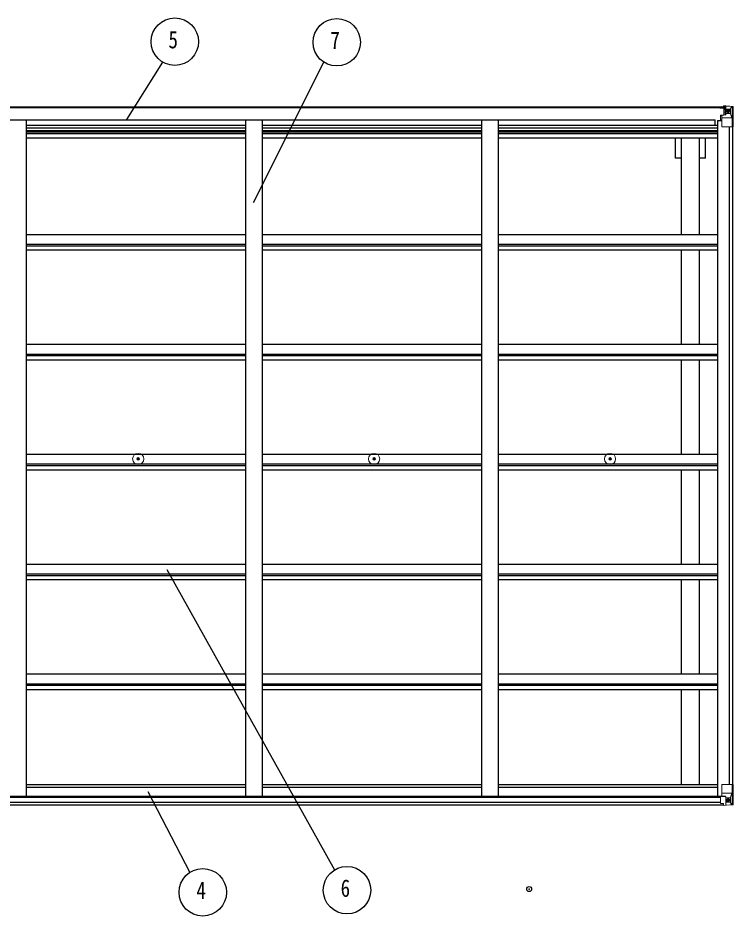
# Model space of a CAD drawing. Units: millimetres, scale not verified. Extents: x -10512 to 10512, y -7425 to 7425.
# Drawn here: x -1305 to 865, y -467 to 2259 of the extents above; entities that cross this region are included whole.
import ezdxf
from ezdxf.enums import TextEntityAlignment as Align

# ---------------------------------------------------------------- set-up
doc = ezdxf.new("R2010")
doc.units = ezdxf.units.MM
doc.header["$LTSCALE"] = 30
doc.header["$PDMODE"] = 32
doc.header["$PDSIZE"] = 15
doc.layers.add('0-4_YKK_13', color=4, linetype='Continuous', lineweight=18)
doc.layers.add('0-5_YKK_A1', color=4, linetype='Continuous')
doc.layers.add('0-6_YKK_D', color=6, linetype='Continuous')
doc.styles.add('ＭＳ ゴシック', font='')
doc.styles.get('ＭＳ ゴシック').set_extended_font_data('MS Gothic')

msp = doc.modelspace()

# ---------------------------------------------------------------- linework, layer by layer
at = {"layer": '0-4_YKK_13'}
for p, q in [((830.84, 1989.68), (829.15, 1989.25)), ((830.84, 1989.68), (831.14, 1989.68)), ((831.14, 1989.68), (831.14, 1989.25)), ((836.14, 1991.88), (842.64, 1991.48)), ((836.14, 1990.99), (836.14, 1991.88)), ((842.64, 1990.6), (836.14, 1990.99)), ((836.14, 1990.48), (836.14, 1990.99)), ((836.14, 1990.48), (836.14, 1990.07)), ((836.14, 1990.07), (841.14, 1989.98)), ((836.14, 1990.07), (836.14, 1989.25)), ((842.64, 1965.38), (842.64, 1991.48)), ((842.64, 1991.37), (854.64, 1990.58)), ((854.73, 1990.58), (862.65, 1990.11)), ((863.7, 1990.19), (863.7, 1990.19)), ((863.7, 1990.15), (863.7, 1990.19)), ((824.64, 1986.18), (824.64, 1987.11)), ((825.64, 1986.18), (824.64, 1986.18)), ((824.64, 1986.18), (824.64, 1984.62)), ((824.64, 1984.5), (824.64, 1984.62)), ((825.64, 1987.11), (825.64, 1986.18)), ((830.64, 1986.18), (825.64, 1986.18)), ((826.14, 1963.35), (827.14, 1963.36)), ((826.14, 1947.13), (826.14, 1963.35)), ((831.18, 1963.39), (827.14, 1963.36)), ((830.64, 1984.57), (830.64, 1986.18)), ((830.64, 1984.57), (840.64, 1984.49)), ((830.64, 1929.48), (830.64, 1962.58)), ((841.81, 1965.13), (831.46, 1963.47)), ((831.46, 1962.84), (841.81, 1964.49)), ((831.46, 1963.47), (831.46, 1962.84)), ((832.64, 1986.44), (840.64, 1986.44)), ((832.64, 1986.41), (840.64, 1986.41)), ((837.14, 1964.38), (837.14, 1984.35)), ((841.03, 1984.11), (837.14, 1984.11)), ((837.14, 1980.48), (841.14, 1980.48)), ((837.14, 1972.28), (841.14, 1972.28)), ((840.64, 1986.44), (840.64, 1984.49)), ((840.64, 1985.41), (841.14, 1985.41)), ((840.64, 1984.32), (840.64, 1984.49)), ((840.64, 1984.49), (840.64, 1984.49)), ((841.14, 1985.77), (842.64, 1985.77)), ((841.14, 1982.24), (842.64, 1982.24)), ((841.14, 1968.68), (842.64, 1968.68)), ((841.81, 1964.49), (841.81, 1965.13)), ((843.64, 1982.24), (842.64, 1982.24)), ((854.64, 1982.24), (842.64, 1982.24)), ((854.64, 1968.68), (842.64, 1968.68)), ((849.16, 1975.04), (849.16, 1974.08)), ((856.97, 1982.18), (854.64, 1982.24)), ((854.64, 1968.68), (856.97, 1968.71)), ((854.64, 1968.68), (854.64, 1968.68)), ((856.97, 1968.71), (856.97, 1982.18)), ((861.25, 1955.36), (857.1, 1967.45)), ((857.82, 1985.69), (860.56, 1989.36)), ((861.79, 1989.13), (861.79, 1989.07)), ((861.79, 1928.48), (861.79, 1989.07)), ((864.64, 1989.19), (864.64, 1989.15)), ((827.14, 1961.63), (826.14, 1961.63)), ((826.14, 1951.48), (830.64, 1951.48)), ((854.64, 1955.15), (830.64, 1955.15)), ((861.25, 1955.36), (854.64, 1955.15)), ((861.79, 1928.48), (831.64, 1928.48)), ((-942.79, 920.82), (-941.68, 920.84)), ((-942.79, 919.82), (-941.68, 919.8)), ((-941.68, 920.84), (-941.16, 920.94)), ((-941.68, 919.8), (-941.16, 919.7)), ((-941.06, 921.46), (-941.16, 920.94)), ((-941.06, 919.19), (-941.16, 919.7)), ((-941.04, 922.57), (-941.06, 921.46)), ((-941.04, 918.08), (-941.06, 919.19)), ((-940.04, 922.57), (-940.02, 921.46)), ((-940.04, 918.08), (-940.02, 919.19)), ((-940.02, 921.46), (-939.92, 920.94)), ((-940.02, 919.19), (-939.92, 919.7)), ((-939.41, 920.84), (-939.92, 920.94)), ((-939.41, 919.8), (-939.92, 919.7)), ((-938.3, 920.82), (-939.41, 920.84)), ((-938.3, 919.82), (-939.41, 919.8)), ((-226.79, 920.82), (-225.68, 920.84)), ((-226.79, 919.82), (-225.68, 919.8)), ((-225.68, 920.84), (-225.16, 920.94)), ((-225.68, 919.8), (-225.16, 919.7)), ((-225.06, 921.46), (-225.16, 920.94)), ((-225.06, 919.19), (-225.16, 919.7)), ((-225.04, 922.57), (-225.06, 921.46)), ((-225.04, 918.08), (-225.06, 919.19)), ((-224.04, 922.57), (-224.02, 921.46)), ((-224.04, 918.08), (-224.02, 919.19)), ((-224.02, 921.46), (-223.92, 920.94)), ((-224.02, 919.19), (-223.92, 919.7)), ((-223.41, 920.84), (-223.92, 920.94)), ((-223.41, 919.8), (-223.92, 919.7)), ((-222.3, 920.82), (-223.41, 920.84)), ((-222.3, 919.82), (-223.41, 919.8)), ((489.21, 920.82), (490.32, 920.84)), ((489.21, 919.82), (490.32, 919.8)), ((490.32, 920.84), (490.84, 920.94)), ((490.32, 919.8), (490.84, 919.7)), ((490.94, 921.46), (490.84, 920.94)), ((490.94, 919.19), (490.84, 919.7)), ((490.96, 922.57), (490.94, 921.46)), ((490.96, 918.08), (490.94, 919.19)), ((491.96, 922.57), (491.98, 921.46)), ((491.96, 918.08), (491.98, 919.19)), ((491.98, 921.46), (492.08, 920.94)), ((491.98, 919.19), (492.08, 919.7)), ((492.59, 920.84), (492.08, 920.94)), ((492.59, 919.8), (492.08, 919.7)), ((493.7, 920.82), (492.59, 920.84)), ((493.7, 919.82), (492.59, 919.8)), ((830.64, -68.5), (830.64, -101.59)), ((864.64, -67.5), (831.64, -67.5)), ((861.79, -67.5), (861.79, -128.08)), ((864.64, -128.21), (864.64, -67.5)), ((826.14, -104.65), (826.14, -124.81)), ((836.14, -103.71), (827.14, -103.74)), ((854.64, -94.16), (830.64, -94.16)), ((831.46, -101.85), (841.81, -103.51)), ((831.46, -102.49), (831.46, -101.85)), ((839.11, -103.71), (831.46, -102.49)), ((842.64, -103.71), (836.14, -103.71)), ((841.81, -103.51), (841.81, -103.71)), ((842.64, -103.71), (842.64, -130.5)), ((842.64, -107.7), (854.64, -107.7)), ((861.25, -94.38), (854.64, -94.16)), ((854.64, -107.69), (854.64, -107.7)), ((854.64, -107.69), (856.97, -107.73)), ((856.97, -107.73), (856.97, -121.2)), ((861.25, -94.38), (857.1, -106.46)), ((827.14, -125.52), (836.14, -125.58)), ((836.14, -130.89), (836.14, -124.95)), ((854.64, -121.25), (842.64, -121.25)), ((842.64, -130.38), (854.64, -129.6)), ((850.12, -114.06), (850.12, -113.1)), ((856.97, -121.2), (854.64, -121.26)), ((854.73, -129.59), (862.65, -129.12)), ((857.82, -124.7), (860.56, -128.37)), ((861.79, -128.15), (861.79, -128.08)), ((863.7, -129.16), (863.7, -129.21))]:
    msp.add_line(p, q, dxfattribs=at)
for points in [[(836.14, 1990.48), (841.14, 1990.48), (841.14, 1965.02)], [(863.7, 1990.19), (854.64, 1990.75), (842.64, 1991.48)], [(830.64, 1984.57), (830.64, 1984.56), (824.64, 1984.62)], [(825.64, 1984.45), (840.64, 1984.32), (840.64, 1984.32)], [(827.14, 1963.36), (827.14, 1961.63), (830.64, 1961.61)], [(840.64, 1985.41), (832.64, 1985.41), (832.64, 1987.11)], [(848.2, 1976.96), (847.24, 1976.96), (847.24, 1976), (848.2, 1976)], [(850.12, 1977.92), (850.12, 1978.88), (849.16, 1978.88), (849.16, 1977.92)], [(849.16, 1974.08), (850.12, 1974.08), (850.12, 1975.04)], [(851.08, 1976), (852.04, 1976), (852.04, 1976.96), (851.08, 1976.96)], [(864.64, 1989.15), (864.64, 1928.48), (861.79, 1928.48)], [(826.14, -124.81), (826.15, -124.91), (836.14, -124.95)], [(863.7, -129.21), (854.64, -129.76), (836.14, -130.89)], [(848.2, -115.02), (847.24, -115.02), (847.24, -115.98), (848.2, -115.98)], [(850.12, -113.1), (849.16, -113.1), (849.16, -114.06)], [(849.16, -116.94), (849.16, -117.9), (850.12, -117.9), (850.12, -116.94)], [(851.08, -115.98), (852.04, -115.98), (852.04, -115.02), (851.08, -115.02)]]:
    msp.add_lwpolyline(points, dxfattribs=at)
for centre, radius in [((849.64, 1976.48), 5.3), ((-940.54, 920.32), 17), ((-224.54, 920.32), 17), ((491.46, 920.32), 17), ((-940.54, 920.32), 4), ((-224.54, 920.32), 4), ((491.46, 920.32), 4), ((849.64, -115.5), 5.3)]:
    msp.add_circle(centre, radius, dxfattribs=at)
for centre, radius, start, end in [((860.51, 1989.19), 1.28, 357.54105, 48.82169), ((862.48, 2002.8), 12.7, 264.89689, 270.75534), ((863.64, 1989.2), 1, 359.99921, 86.49983), ((863.64, 1989.19), 0.999, 0.04917, 86.5576), ((863.64, 1989.15), 0.999, 0.04917, 86.5576), ((825.5, 1992.14), 7.69, 263.56574, 271.03001), ((831.57, 1962.54), 0.937, 96.73234, 177.67791), ((831.57, 1961.91), 0.937, 96.73234, 177.67791), ((840.64, 1986.94), 0.5, 270.00309, 0.00198), ((840.64, 1986.91), 0.5, 269.99891, 359.99891), ((840.64, 1983.99), 0.5, 359.95536, 89.47105), ((840.62, 1983.81), 0.513, 358.95293, 88.11972), ((841.7, 1966.06), 0.937, 276.73234, 357.67791), ((841.7, 1965.42), 0.937, 276.73234, 357.67791), ((848.2, 1977.92), 0.96, 270, 0), ((848.2, 1975.04), 0.96, 0, 90), ((851.08, 1977.92), 0.96, 180, 270), ((851.08, 1975.04), 0.96, 90, 180), ((831.64, 1929.48), 1, 180, 270), ((-940.54, 920.32), 2.3, 167.44414, 192.55586), ((-940.54, 920.32), 2.3, 77.44414, 102.55586), ((-940.54, 920.32), 2.3, 257.44414, 282.55586), ((-940.54, 920.32), 2.3, 347.44414, 12.55586), ((-224.54, 920.32), 2.3, 167.44414, 192.55586), ((-224.54, 920.32), 2.3, 77.44414, 102.55586), ((-224.54, 920.32), 2.3, 257.44414, 282.55586), ((-224.54, 920.32), 2.3, 347.44414, 12.55586), ((491.46, 920.32), 2.3, 167.44414, 192.55586), ((491.46, 920.32), 2.3, 77.44414, 102.55586), ((491.46, 920.32), 2.3, 257.44414, 282.55586), ((491.46, 920.32), 2.3, 347.44414, 12.55586), ((831.64, -68.5), 1, 90, 180), ((831.57, -100.92), 0.937, 182.32209, 263.26766), ((831.57, -101.56), 0.937, 182.32209, 263.26766), ((841.7, -104.44), 0.937, 50.93398, 83.26766), ((848.2, -114.06), 0.96, 270, 0), ((848.2, -116.94), 0.96, 0, 90), ((851.08, -114.06), 0.96, 180, 270), ((851.08, -116.94), 0.96, 90, 180), ((860.51, -128.2), 1.28, 311.17831, 2.45895), ((862.48, -141.81), 12.7, 89.24466, 95.10311), ((863.64, -128.17), 0.999, 273.4424, 359.95083), ((863.64, -128.2), 0.999, 273.4424, 359.95083), ((863.64, -128.21), 1, 273.50017, 0.00079)]:
    msp.add_arc(centre, radius, start, end, dxfattribs=at)
for centre, major_axis, ratio, start_param, end_param in [((861.51, 1987.17), (0.02, 3), 0.466854, 0.125683, 0.7596956), ((861.7, 1990.27), (-2, 0.12), 0.060933, 2.0712557, 3.1453404), ((662.7, 2002.5), (-201, 12.36), 0.060933, 3.1453404, 3.145839), ((936.39, 1982.24), (-81.75, 0), 0.061163, 6.2824128, 6.2831853), ((859.84, 1982.1), (-0.03, 5), 0.573921, 0.7672717, 1.551125), ((858.37, 1968.73), (0, 3), 0.468246, 1.5772882, 2.0127935), ((860.53, 1957.71), (-0.85, 2.32), 0.403757, 3.0087805, 3.9744392), ((827.14, -104.65), (-1, -0.021), 0.906239, 4.6936843, 6.2644806), ((858.37, -107.75), (0, -3), 0.468246, 4.2703918, 4.7058971), ((860.53, -96.72), (-0.85, -2.32), 0.403757, 2.3087461, 3.2744049), ((827.14, -124.81), (-1, 0.012), 0.707053, 0.1587743, 1.5795216), ((936.38, -121.25), (-81.75, 0), 0.061163, 0, 0.0007725), ((859.84, -121.12), (-0.03, -5), 0.573921, 4.7320603, 5.5159136), ((861.51, -126.19), (0.02, -3), 0.466854, 5.5234897, 6.1575023), ((861.7, -129.29), (-2, -0.12), 0.060933, 3.1378449, 4.2119296), ((662.7, -141.52), (-201, -12.36), 0.060933, 3.1373463, 3.1378449)]:
    msp.add_ellipse(centre, major_axis=major_axis, ratio=ratio, start_param=start_param, end_param=end_param, dxfattribs=at)
at = {"layer": '0-5_YKK_A1'}
for p, q in [((-2019.86, 1989.25), (841.14, 1989.25)), ((-2019.86, 1987.11), (841.14, 1987.11)), ((-1988.86, 1948.97), (810.14, 1948.97)), ((-1280.36, 1948.95), (-1280.36, -103.51)), ((-614.36, 1948.95), (-614.36, -103.51)), ((-564.36, 1948.95), (-564.36, -103.51)), ((101.64, 1948.95), (101.64, -103.51)), ((151.64, 1948.95), (151.64, -103.51)), ((810.14, 1933.45), (810.14, 1948.97)), ((817.64, 1947.13), (817.64, -103.51)), ((817.64, 1947.13), (830.64, 1947.13)), ((-1280.36, 1933.45), (-614.36, 1933.45)), ((-1280.36, 1925.06), (-614.36, 1925.06)), ((-1280.36, 1916.86), (-614.36, 1916.86)), ((-1280.36, 1912.93), (-614.36, 1912.93)), ((-1280.36, 1907.85), (-614.36, 1907.85)), ((-564.36, 1933.45), (101.64, 1933.45)), ((-564.36, 1925.06), (101.64, 1925.06)), ((-564.36, 1916.86), (101.64, 1916.86)), ((-564.36, 1912.93), (101.64, 1912.93)), ((-564.36, 1907.85), (101.64, 1907.85)), ((151.64, 1933.45), (817.64, 1933.45)), ((151.64, 1925.06), (817.64, 1925.06)), ((151.64, 1916.86), (817.64, 1916.86)), ((151.64, 1912.93), (817.64, 1912.93)), ((151.64, 1907.85), (817.64, 1907.85)), ((852.94, 1928.48), (852.94, -67.5)), ((862.64, 1928.48), (862.64, -67.5)), ((-1280.36, 1894.84), (-614.36, 1894.84)), ((-564.36, 1894.84), (101.64, 1894.84)), ((151.64, 1894.84), (817.64, 1894.84)), ((690.44, 1833.25), (690.44, 1894.84)), ((708.14, 1601.84), (708.14, 1894.84)), ((763.14, 1601.84), (763.14, 1894.84)), ((780.84, 1833.25), (780.84, 1894.84)), ((708.14, 1833.25), (690.44, 1833.25)), ((780.84, 1833.25), (763.14, 1833.25)), ((-1280.33, 1601.84), (-614.36, 1601.84)), ((-564.33, 1601.84), (101.64, 1601.84)), ((151.67, 1601.84), (817.64, 1601.84)), ((-1280.33, 1572.1), (-614.36, 1572.1)), ((-1280.33, 1567.55), (-614.36, 1567.55)), ((-1280.33, 1554.54), (-614.36, 1554.54)), ((-564.33, 1572.1), (101.64, 1572.1)), ((-564.33, 1567.55), (101.64, 1567.55)), ((-564.33, 1554.54), (101.64, 1554.54)), ((151.67, 1572.1), (817.64, 1572.1)), ((151.67, 1567.55), (817.64, 1567.55)), ((151.67, 1554.54), (817.64, 1554.54)), ((708.14, 1268.34), (708.14, 1554.54)), ((763.14, 1268.34), (763.14, 1554.54)), ((-1280.36, 1268.34), (-614.4, 1268.34)), ((-564.36, 1268.34), (101.6, 1268.34)), ((151.64, 1268.34), (817.6, 1268.34)), ((-1280.36, 1238.61), (-614.4, 1238.61)), ((-1280.36, 1234.06), (-614.4, 1234.06)), ((-564.36, 1238.61), (101.6, 1238.61)), ((-564.36, 1234.06), (101.6, 1234.06)), ((151.64, 1238.61), (817.6, 1238.61)), ((151.64, 1234.06), (817.6, 1234.06)), ((-1280.36, 1221.05), (-614.4, 1221.05)), ((-564.36, 1221.05), (101.6, 1221.05)), ((151.64, 1221.05), (817.6, 1221.05)), ((708.14, 934.84), (708.14, 1221.05)), ((763.14, 934.84), (763.14, 1221.05)), ((-1280.33, 934.84), (-614.36, 934.84)), ((-564.33, 934.84), (101.64, 934.84)), ((151.67, 934.84), (817.64, 934.84)), ((-1280.33, 905.11), (-614.36, 905.11)), ((-1280.33, 900.56), (-614.36, 900.56)), ((-564.33, 905.11), (101.64, 905.11)), ((-564.33, 900.56), (101.64, 900.56)), ((151.67, 905.11), (817.64, 905.11)), ((151.67, 900.56), (817.64, 900.56)), ((-1280.33, 887.55), (-614.36, 887.55)), ((-564.33, 887.55), (101.64, 887.55)), ((151.67, 887.55), (817.64, 887.55)), ((708.14, 601.35), (708.14, 887.55)), ((763.14, 601.35), (763.14, 887.55)), ((-1280.33, 601.35), (-614.36, 601.35)), ((-564.33, 601.35), (101.64, 601.35)), ((151.67, 601.35), (817.64, 601.35)), ((-1280.33, 571.61), (-614.36, 571.61)), ((-1280.33, 567.06), (-614.36, 567.06)), ((-1280.33, 554.05), (-614.36, 554.05)), ((-564.33, 571.61), (101.64, 571.61)), ((-564.33, 567.06), (101.64, 567.06)), ((-564.33, 554.05), (101.64, 554.05)), ((151.67, 571.61), (817.64, 571.61)), ((151.67, 567.06), (817.64, 567.06)), ((151.67, 554.05), (817.64, 554.05)), ((708.14, 267.85), (708.14, 554.05)), ((763.14, 267.85), (763.14, 554.05)), ((-1280.36, 267.85), (-614.4, 267.85)), ((-564.36, 267.85), (101.6, 267.85)), ((151.64, 267.85), (817.6, 267.85)), ((-1280.36, 238.11), (-614.4, 238.11)), ((-1280.36, 233.57), (-614.4, 233.57)), ((-1280.36, 220.56), (-614.4, 220.56)), ((-564.36, 238.11), (101.6, 238.11)), ((-564.36, 233.57), (101.6, 233.57)), ((-564.36, 220.56), (101.6, 220.56)), ((151.64, 238.11), (817.6, 238.11)), ((151.64, 233.57), (817.6, 233.57)), ((151.64, 220.56), (817.6, 220.56)), ((708.14, -67.35), (708.14, 220.56)), ((763.14, -67.35), (763.14, 220.56)), ((-1280.36, -67.35), (-614.36, -67.35)), ((-1280.36, -75.69), (-614.36, -75.69)), ((-564.36, -67.35), (101.64, -67.35)), ((-564.36, -75.69), (101.64, -75.69)), ((151.64, -67.35), (817.64, -67.35)), ((151.64, -75.69), (817.64, -75.69)), ((-2016.63, -103.51), (837.9, -103.51)), ((-2004.87, -105.78), (826.14, -105.78)), ((-2014.87, -129.29), (836.14, -129.29)), ((-2004.87, -121.39), (826.14, -121.39))]:
    msp.add_line(p, q, dxfattribs=at)
msp.add_point((245.97, -384.99), dxfattribs=at)
at = {"layer": '0-6_YKK_D'}
for p, q in [((-975.16, 1950.5), (-865.95, 2124.56)), ((-590.2, 1698.82), (-377.25, 2124.48)), ((-853.09, 584.6), (-344.48, -326.86)), ((-910.81, -88.94), (-783.64, -334.34))]:
    msp.add_line(p, q, dxfattribs=at)
for centre in [(-829.42, 2186.6), (-337.96, 2184.82), (-744.57, -394.82), (-306.93, -388.3)]:
    msp.add_circle(centre, 72, dxfattribs=at)

# ---------------------------------------------------------------- texts
at = {"layer": '0-6_YKK_D', "style": 'ＭＳ ゴシック', "width": 0.8}
for s, p in [('5', (-848.62, 2150.6)), ('7', (-357.16, 2148.82)), ('4', (-763.77, -430.82)), ('6', (-326.13, -424.3))]:
    msp.add_text(s, height=52.79, dxfattribs=at).set_placement(p, align=Align.BOTTOM_LEFT)

doc.saveas('drawing.dxf')
